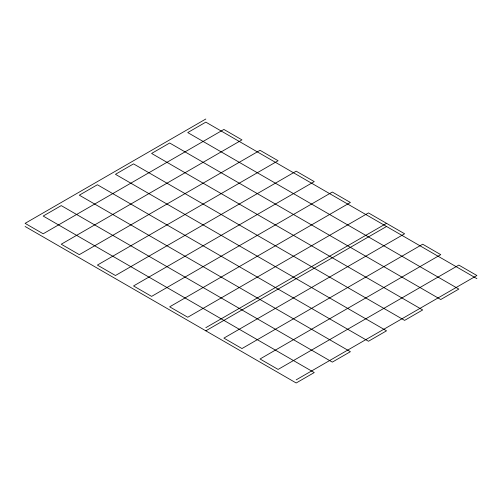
<?xml version="1.0" encoding="UTF-8"?>
<svg xmlns="http://www.w3.org/2000/svg" width="502" height="502" viewBox="0 0 502 502"><rect width="100%" height="100%" fill="white"/><g stroke="black" fill="none" stroke-linecap="round" stroke-linejoin="round"><path stroke-width="0.75" d="M205.82 119.012L25.1 223.352L43.172 233.781L223.892 129.447L241.964 139.882L61.244 244.217L79.316 254.652L260.036 150.311L278.108 160.747L97.388 265.087L115.46 275.516L296.18 171.182L314.252 181.617L133.532 285.952L151.604 296.387L332.324 192.046L350.396 202.482L169.676 306.822L187.748 317.251L368.468 212.917L404.612 233.781L223.892 338.122L241.964 348.557L422.684 244.217L440.756 254.652L260.036 358.986L278.108 369.422L458.828 265.087L476.9 275.516L296.18 379.857M205.82 327.687L386.54 223.352M205.82 330.818L386.54 226.484M476.9 278.648L205.82 122.143L187.748 132.578L458.828 289.083L440.756 299.518L169.676 143.014L151.604 153.443L422.684 309.954L404.612 320.383L133.532 163.878L115.46 174.313L386.54 330.818L368.468 341.253L97.388 184.749L79.316 195.178L350.396 351.689L332.324 362.118L61.244 205.613L43.172 216.048L314.252 372.553L296.18 382.988L25.1 226.484"/></g></svg>
